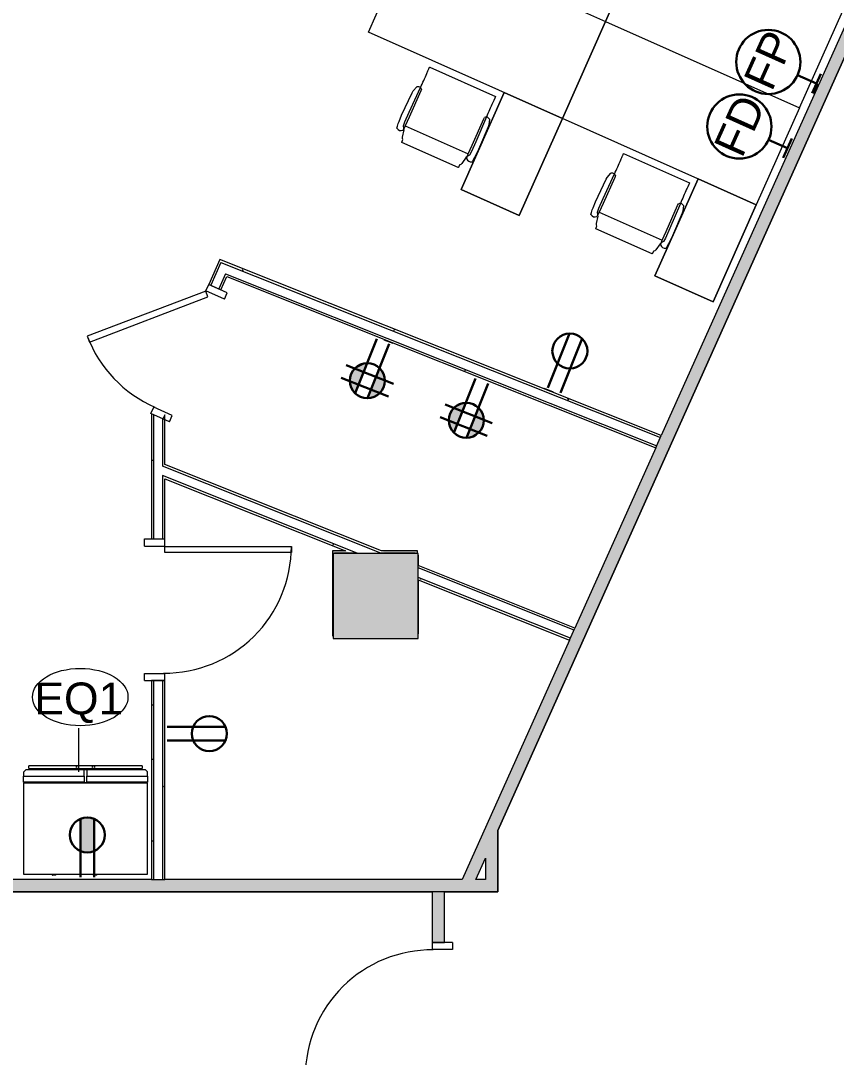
# Model space of a CAD drawing. Header units: inches. Extents: x -13 to 4331, y -638 to 2885.
# Drawn here: x 3365.2 to 3595.7, y 1267.5 to 1560.3 of the extents above; entities that cross this region are included whole.
import ezdxf

# ---------------------------------------------------------------- set-up
doc = ezdxf.new("R2010")
doc.units = ezdxf.units.IN
doc.header["$MEASUREMENT"] = 0
for name, color, linetype, lineweight in [('A-ANNO-NOTE', 131, 'Continuous', 30), ('A-DETL-THIN', 151, 'Continuous', 9), ('A-DOOR', 31, 'Continuous', 13), ('A-DOOR-FRAM', 31, 'Continuous', 20), ('A-WALL', 113, 'Continuous', 9), ('A-WALL-PATT', 111, 'Continuous', 13), ('Chevy Chase Pavilion_3rd Floor Base_dwg', 8, 'Continuous', 9), ('E-ELEC-FIXT', 91, 'Continuous', 9), ('I-FURN', 30, 'Continuous', 9), ('I-FURN-PNLS', 30, 'Continuous', 9), ('I-WALL', 2, 'Continuous', 13), ('Q-SPCQ', 91, 'Continuous', 9), ('Q-SPCQ-IDEN', 132, 'Continuous', 9), ('S-COLS', 52, 'Continuous', 13)]:
    doc.layers.add(name, color=color, linetype=linetype, lineweight=lineweight)
doc.styles.add('Arial_4', font='arial.ttf', dxfattribs={"height": 9})
doc.styles.add('Swis721 Lt BT', font='swissl.ttf', dxfattribs={"height": 9})
pattern_1 = [(0, (0, 0), (30.72, 7.68), [1.267, -21.773, 1.267, -21.773, -122.88]), (0, (0, 0), (30.72, 7.68), [-46.08, 1.267, -44.813, 1.267, -21.773, -53.76]), (0, (0, 0), (30.72, 7.68), [-115.2, 1.267, -14.093, 1.267, -37.133]), (120, (11.52, 3.84), (-22.011075, 22.7643), [1.267, -21.773, 1.267, -21.773, -122.88]), (120, (11.52, 3.84), (-22.011075, 22.7643), [-46.08, 1.267, -44.813, 1.267, -21.773, -53.76]), (120, (11.52, 3.84), (-22.011075, 22.7643), [-115.2, 1.267, -14.093, 1.267, -37.133]), (240, (15.36, 19.2), (-8.708925, -30.4443), [1.267, -21.773, 1.267, -21.773, -122.88]), (240, (15.36, 19.2), (-8.708925, -30.4443), [-46.08, 1.267, -44.813, 1.267, -21.773, -53.76]), (240, (15.36, 19.2), (-8.708925, -30.4443), [-115.2, 1.267, -14.093, 1.267, -37.133])]

# ---------------------------------------------------------------- blocks, each defined once
blk = doc.blocks.new('Concrete-Rectangular-Column - 24x24-5082804-FIRST FLOOR POWER _ SIGNAL')
at = {"layer": 'S-COLS', "lineweight": 9}
blk.add_hatch(color=7, dxfattribs=at).paths.add_polyline_path([(12, -12), (12, 12), (-12, 12), (-12, -12)], flags=0)
at = {"layer": 'S-COLS', "color": 8, "lineweight": 20}
for p, q in [((12, 12), (-12, 12)), ((-12, 12), (-12, -12)), ((12, -12), (12, 12)), ((-12, -12), (12, -12))]:
    blk.add_line(p, q, dxfattribs=at)
blk = doc.blocks.new('Single Flush - OTJ_SOLIDFLUSH_ALUM-V3-FIRST FLOOR POWER _ SIGNAL')
at = {"layer": 'A-DOOR', "color": 8, "lineweight": 20}
for p, q in [((16.15625, -1.75), (17.90625, -1.75)), ((16.15625, -37.5625), (16.15625, -1.75)), ((17.90625, -1.75), (17.90625, -37.5625)), ((17.90625, -37.5625), (16.15625, -37.5625))]:
    blk.add_line(p, q, dxfattribs=at)
at = {"layer": 'A-DOOR', "lineweight": 9}
blk.add_arc((17.90625, -1.75), 35.8125, 179.5, 270, dxfattribs=at)
at = {"layer": 'A-DOOR-FRAM', "color": 8}
for p, q in [((-20, 4), (-20, -1.75)), ((-20, 4), (-18, 4)), ((-18, 4), (-18, -1.75)), ((18.000004, 4), (18.000004, -1.75)), ((18.000004, 4), (20.000004, 4)), ((20.000004, 4), (20.000004, -1.75)), ((-20, -1.75), (-18, -1.75)), ((18.000004, -1.75), (20.000004, -1.75))]:
    blk.add_line(p, q, dxfattribs=at)
blk = doc.blocks.new('A-Refrigerator - A-Refrigerator-4739113-FIRST FLOOR POWER _ SIGNAL')
at = {"layer": 'Q-SPCQ'}
for p, q in [((17.5, 13.75), (-17.5, 13.75)), ((-17.5, 13.75), (-17.5, -12)), ((-3.18, 14), (-3.18, 13.75)), ((-3.16, 14), (-3.18, 14)), ((-3.18, 14), (-2.18, 14)), ((-2.18, 14), (-2.2, 14)), ((-2.18, 13.75), (-2.18, 14)), ((8.38, 14), (8.38, 13.75)), ((8.4, 14), (8.38, 14)), ((8.38, 14), (9.38, 14)), ((9.38, 14), (9.36, 14)), ((9.38, 13.75), (9.38, 14)), ((17.5, -12), (17.5, 13.75)), ((-17.5, -12), (17.5, -12)), ((-0.36, -12.19), (-17.5, -12.19)), ((-17.5, -12.19), (-17.5, -12.25)), ((-17.5, -12.25), (-0.36, -12.25)), ((-17.5, -14), (-17.5, -12.25)), ((-0.36, -14), (-17.5, -14)), ((-17.5, -14), (-17.5, -15.21)), ((-0.36, -12.25), (-0.36, -12.19)), ((17.5, -12.19), (-0.36, -12.19)), ((-0.36, -12.25), (-0.36, -14)), ((-0.36, -15.75), (-0.36, -14)), ((0.39, -12.25), (17.5, -12.25)), ((0.39, -14), (0.39, -12.25)), ((17.5, -14), (0.39, -14)), ((0.39, -14), (0.39, -15.75)), ((17.5, -12.25), (17.5, -12.19)), ((17.5, -12.25), (17.5, -14)), ((17.5, -15.14), (17.5, -14)), ((-17.5, -15.21), (-16.96, -15.75)), ((-16.96, -15.75), (-0.36, -15.75)), ((-2.41, -16.13), (-16, -16.13)), ((-16, -16.88), (-16, -16.13)), ((-16, -16.88), (16, -16.88)), ((-14.19, -15.75), (-14.19, -16.13)), ((-14.19, -15.75), (-14.19, -16.18)), ((-13.81, -16.13), (-13.81, -15.75)), ((-13.81, -16.18), (-13.81, -15.75)), ((-2.42, -15.75), (-2.42, -16.18)), ((-2.42, -15.75), (-2.42, -16.18)), ((2.05, -16.13), (-2.05, -16.13)), ((-2.04, -16.2), (-2.04, -15.75)), ((-2.04, -16.2), (-2.04, -15.75)), ((-0.36, -15.75), (0.39, -15.75)), ((0.39, -15.75), (16.89, -15.75)), ((2.04, -15.75), (2.04, -16.2)), ((2.04, -15.75), (2.04, -16.2)), ((16, -16.13), (2.41, -16.13)), ((2.42, -16.18), (2.42, -15.75)), ((2.42, -16.18), (2.42, -15.75)), ((13.81, -15.75), (13.81, -16.13)), ((13.81, -15.75), (13.81, -16.18)), ((14.19, -16.13), (14.19, -15.75)), ((14.19, -16.18), (14.19, -15.75)), ((16, -16.13), (16, -16.88)), ((16.89, -15.75), (17.5, -15.14))]:
    blk.add_line(p, q, dxfattribs=at)
for centre, start, end in [((-2.25, -16.5), 90, 270), ((-2.25, -16.5), 270, 90), ((2.25, -16.5), 90, 270), ((2.25, -16.5), 270, 90)]:
    blk.add_arc(centre, 0.375, start, end, dxfattribs=at)
blk = doc.blocks.new('F - BENCHING _RECTANGULAR-1 CHAIRS_ - F - BENCHING _RECTANGULAR-1 CHAIRS_-5112091-FIRST FLOOR POWER _ SIGNAL')
at = {"layer": 'I-FURN'}
for p, q in [((-9.14, 38.18), (-9.54, 36.11)), ((-8.99, 38.56), (-9.14, 38.18)), ((-8.74, 38.82), (-8.99, 38.56)), ((8.75, 39.66), (-8.68, 39.66)), ((9.06, 38.56), (8.8, 38.82)), ((9.13, 38.42), (9.06, 38.56)), ((9.21, 38.18), (9.13, 38.42)), ((9.61, 36.11), (9.21, 38.18)), ((-11.77, 35.18), (-11.8, 34.53)), ((-11.7, 35.95), (-11.77, 35.18)), ((-11.59, 36.56), (-11.7, 35.95)), ((-10.18, 35.18), (-10.28, 34.02)), ((-9.77, 35.78), (-10.18, 35.18)), ((-9.79, 36.11), (-9.81, 36.34)), ((-9.73, 34.95), (-9.79, 36.11)), ((-9.54, 36.11), (-9.77, 35.78)), ((9.84, 35.78), (9.61, 36.11)), ((9.86, 36.11), (9.79, 34.95)), ((10.24, 35.18), (9.84, 35.78)), ((9.88, 36.34), (9.86, 36.11)), ((10.35, 34.02), (10.24, 35.18)), ((11.77, 35.95), (11.66, 36.56)), ((11.84, 35.18), (11.77, 35.95)), ((11.87, 34.53), (11.84, 35.18)), ((-11.8, 34.53), (-11.85, 32.67)), ((-11.85, 32.67), (-11.75, 25.67)), ((-10.28, 34.02), (-10.28, 31.02)), ((-9.68, 32.27), (-9.73, 34.95)), ((-9.73, 34.95), (9.79, 34.95)), ((-9.68, 24.18), (-9.68, 32.27)), ((9.79, 34.95), (9.75, 32.27)), ((9.75, 32.27), (9.75, 24.18)), ((10.35, 31.02), (10.35, 34.02)), ((11.82, 25.67), (11.92, 32.67)), ((11.92, 32.67), (11.87, 34.53)), ((-10.28, 31.02), (-10.17, 23.35)), ((10.24, 23.35), (10.35, 31.02)), ((-11.75, 25.67), (-11.69, 25.08)), ((-11.69, 25.08), (-11.2, 23.58)), ((-9.74, 23.68), (-9.68, 24.18)), ((9.75, 24.18), (9.81, 23.68)), ((11.27, 23.58), (11.76, 25.08)), ((11.76, 25.08), (11.82, 25.67)), ((-10.14, 17.03), (10.2, 17.03))]:
    blk.add_line(p, q, dxfattribs=at)
for centre, radius, start, end in [((-10.82, 35.49), 1.32, 40.065, 125.935), ((10.89, 35.49), 1.32, 54.065, 139.935), ((-10.48, 24.43), 1.12, 229.743, 286.0891), ((-10.4, 24.1), 0.781, 286.8466, 327.6782), ((10.47, 24.1), 0.781, 212.3218, 253.1534), ((10.55, 24.43), 1.12, 253.9109, 310.257)]:
    blk.add_arc(centre, radius, start, end, dxfattribs=at)
for points, knots in [([(-8.68, 39.66), (-8.68, 39.66), (-8.69, 39.64), (-8.7, 39.59), (-8.71, 39.53), (-8.71, 39.44), (-8.72, 39.34), (-8.73, 39.19), (-8.73, 39.01), (-8.74, 38.87), (-8.74, 38.82)], [0, 0, 0, 0, 0.111111, 0.222222, 0.333333, 0.444444, 0.555556, 0.666667, 0.888889, 1, 1, 1, 1]), ([(8.8, 38.82), (8.8, 39.01), (8.79, 39.28), (8.78, 39.5), (8.77, 39.59), (8.76, 39.64), (8.75, 39.66), (8.75, 39.66)], [0, 0, 0, 0, 0.444444, 0.666667, 0.777778, 0.888889, 1, 1, 1, 1]), ([(-10.18, 17.97), (-10.18, 17.89), (-10.18, 17.73), (-10.18, 17.4), (-10.16, 17.1), (-10.14, 17.03), (-10.14, 17.03)], [0, 0, 0, 0, 0.181818, 0.363636, 0.727273, 1, 1, 1, 1]), ([(10.2, 17.03), (10.21, 17.03), (10.21, 17.03), (10.22, 17.06), (10.23, 17.12), (10.23, 17.19), (10.24, 17.27), (10.25, 17.41), (10.25, 17.64), (10.25, 17.85), (10.25, 17.97)], [0, 0, 0, 0, 0.090909, 0.181818, 0.272727, 0.363636, 0.454545, 0.545455, 0.727273, 1, 1, 1, 1])]:
    blk.add_open_spline(points, degree=3, knots=knots, dxfattribs=at)
for points in [[(-10.17, 23.35), (-10.16, 22.62), (-10.15, 21.16), (-10.14, 19.68), (-10.13, 18.94)], [(10.2, 18.94), (10.2, 19.68), (10.21, 21.16), (10.23, 22.62), (10.24, 23.35)], [(-10.13, 18.94), (-10.14, 18.78), (-10.16, 18.46), (-10.17, 18.13), (-10.18, 17.97)], [(10.25, 17.97), (10.24, 18.13), (10.23, 18.46), (10.21, 18.78), (10.2, 18.94)]]:
    blk.add_open_spline(points, degree=3, dxfattribs=at)
at = {"layer": 'I-FURN-PNLS'}
for p, q in [((30, 15), (-30, 15)), ((-30, 15), (-30, -15)), ((30, -15), (30, 15)), ((-30, -15), (30, -15))]:
    blk.add_line(p, q, dxfattribs=at)
blk = doc.blocks.new('F - BENCHING _RECTANGULAR-1 CHAIRS_ - F - BENCHING _RECTANGULAR-1 CHAIRS_-5189738-FIRST FLOOR POWER _ SIGNAL')
at = {"layer": 'I-FURN'}
for p, q in [((-10.14, -17.03), (10.2, -17.03)), ((-10.28, -31.02), (-10.17, -23.35)), ((10.24, -23.35), (10.35, -31.02)), ((-11.85, -32.67), (-11.75, -25.67)), ((-11.75, -25.67), (-11.69, -25.08)), ((-11.69, -25.08), (-11.2, -23.58)), ((-9.74, -23.68), (-9.68, -24.18)), ((-9.68, -24.18), (-9.68, -32.27)), ((9.75, -24.18), (9.81, -23.68)), ((9.75, -32.27), (9.75, -24.18)), ((11.27, -23.58), (11.76, -25.08)), ((11.76, -25.08), (11.82, -25.67)), ((11.82, -25.67), (11.92, -32.67)), ((-10.28, -34.02), (-10.28, -31.02)), ((10.35, -31.02), (10.35, -34.02)), ((-11.8, -34.53), (-11.85, -32.67)), ((-11.77, -35.18), (-11.8, -34.53)), ((-10.18, -35.18), (-10.28, -34.02)), ((-9.73, -34.95), (-9.79, -36.11)), ((-9.68, -32.27), (-9.73, -34.95)), ((-9.73, -34.95), (9.79, -34.95)), ((9.79, -34.95), (9.75, -32.27)), ((9.86, -36.11), (9.79, -34.95)), ((10.35, -34.02), (10.24, -35.18)), ((11.87, -34.53), (11.84, -35.18)), ((11.92, -32.67), (11.87, -34.53)), ((-11.7, -35.95), (-11.77, -35.18)), ((-11.59, -36.56), (-11.7, -35.95)), ((-9.77, -35.78), (-10.18, -35.18)), ((-9.79, -36.11), (-9.81, -36.34)), ((-9.54, -36.11), (-9.77, -35.78)), ((-9.14, -38.18), (-9.54, -36.11)), ((9.61, -36.11), (9.21, -38.18)), ((9.84, -35.78), (9.61, -36.11)), ((10.24, -35.18), (9.84, -35.78)), ((9.88, -36.34), (9.86, -36.11)), ((11.77, -35.95), (11.66, -36.56)), ((11.84, -35.18), (11.77, -35.95)), ((-8.99, -38.56), (-9.14, -38.18)), ((-8.74, -38.82), (-8.99, -38.56)), ((8.75, -39.66), (-8.68, -39.66)), ((9.06, -38.56), (8.8, -38.82)), ((9.13, -38.42), (9.06, -38.56)), ((9.21, -38.18), (9.13, -38.42))]:
    blk.add_line(p, q, dxfattribs=at)
for centre, radius, start, end in [((-10.48, -24.43), 1.12, 73.9109, 130.257), ((-10.4, -24.1), 0.781, 32.3218, 73.1534), ((10.47, -24.1), 0.781, 106.8466, 147.6782), ((10.55, -24.43), 1.12, 49.743, 106.0891), ((-10.82, -35.49), 1.32, 234.065, 319.935), ((10.89, -35.49), 1.32, 220.065, 305.935)]:
    blk.add_arc(centre, radius, start, end, dxfattribs=at)
for points, knots in [([(-10.18, -17.97), (-10.18, -17.85), (-10.18, -17.64), (-10.18, -17.41), (-10.17, -17.27), (-10.17, -17.19), (-10.16, -17.12), (-10.15, -17.06), (-10.14, -17.03), (-10.14, -17.03), (-10.14, -17.03)], [-1, -1, -1, -1, -0.727273, -0.545455, -0.454545, -0.363636, -0.272727, -0.181818, -0.090909, 0, 0, 0, 0]), ([(10.2, -17.03), (10.21, -17.03), (10.23, -17.1), (10.25, -17.4), (10.25, -17.73), (10.25, -17.89), (10.25, -17.97)], [-1, -1, -1, -1, -0.727273, -0.363636, -0.181818, 0, 0, 0, 0]), ([(-8.68, -39.66), (-8.68, -39.66), (-8.69, -39.64), (-8.7, -39.59), (-8.71, -39.5), (-8.73, -39.28), (-8.73, -39.01), (-8.74, -38.82)], [-1, -1, -1, -1, -0.888889, -0.777778, -0.666667, -0.444444, 0, 0, 0, 0]), ([(8.8, -38.82), (8.8, -38.87), (8.8, -39.01), (8.8, -39.19), (8.79, -39.34), (8.78, -39.44), (8.78, -39.53), (8.77, -39.59), (8.76, -39.64), (8.75, -39.66), (8.75, -39.66)], [-1, -1, -1, -1, -0.888889, -0.666667, -0.555556, -0.444444, -0.333333, -0.222222, -0.111111, 0, 0, 0, 0])]:
    blk.add_open_spline(points, degree=3, knots=knots, dxfattribs=at)
for points in [[(-10.13, -18.94), (-10.14, -18.78), (-10.16, -18.46), (-10.17, -18.13), (-10.18, -17.97)], [(-10.17, -23.35), (-10.16, -22.62), (-10.15, -21.16), (-10.14, -19.68), (-10.13, -18.94)], [(10.25, -17.97), (10.24, -18.13), (10.23, -18.46), (10.21, -18.78), (10.2, -18.94)], [(10.2, -18.94), (10.2, -19.68), (10.21, -21.16), (10.23, -22.62), (10.24, -23.35)]]:
    blk.add_open_spline(points, degree=3, dxfattribs=at)
at = {"layer": 'I-FURN-PNLS'}
for p, q in [((-30, 15), (30, 15)), ((-30, -15), (-30, 15)), ((30, 15), (30, -15)), ((30, -15), (-30, -15))]:
    blk.add_line(p, q, dxfattribs=at)
blk = doc.blocks.new('Furniture 69 - Furniture 1-5457090-FIRST FLOOR POWER _ SIGNAL')
at = {"layer": 'I-FURN'}
for p, q in [((2498.35, 1069.65), (2480.29, 1045.69)), ((2480.29, 1045.69), (2498.35, 1069.65)), ((2512.72, 1058.81), (2498.35, 1069.65)), ((2498.35, 1069.65), (2512.72, 1058.81)), ((2494.67, 1034.86), (2512.72, 1058.81)), ((2512.72, 1058.81), (2494.67, 1034.86)), ((2480.29, 1045.69), (2494.67, 1034.86)), ((2494.67, 1034.86), (2480.29, 1045.69))]:
    blk.add_line(p, q, dxfattribs=at)
blk = doc.blocks.new('Furniture 70 - Furniture 1-5457104-FIRST FLOOR POWER _ SIGNAL')
at = {"layer": 'I-FURN'}
for p, q in [((2498.35, 1069.65), (2480.29, 1045.69)), ((2480.29, 1045.69), (2498.35, 1069.65)), ((2512.72, 1058.81), (2498.35, 1069.65)), ((2498.35, 1069.65), (2512.72, 1058.81)), ((2494.67, 1034.86), (2512.72, 1058.81)), ((2512.72, 1058.81), (2494.67, 1034.86)), ((2480.29, 1045.69), (2494.67, 1034.86)), ((2494.67, 1034.86), (2480.29, 1045.69))]:
    blk.add_line(p, q, dxfattribs=at)
blk = doc.blocks.new('Single Flush - OTJ_SOLIDFLUSH_ALUM-5627531-FIRST FLOOR POWER _ SIGNAL')
at = {"layer": 'A-DOOR', "lineweight": 20}
for p, q in [((-7.42, 27.2), (-8.65, 25.96)), ((17.91, 1.87), (-7.42, 27.2)), ((-8.65, 25.96), (16.67, 0.64)), ((16.67, 0.64), (17.91, 1.87))]:
    blk.add_line(p, q, dxfattribs=at)
at = {"layer": 'A-DOOR', "lineweight": 9}
blk.add_arc((17.91, 1.87), 35.81, 135, 180.5, dxfattribs=at)
at = {"layer": 'A-DOOR-FRAM'}
for p, q in [((-20, -3.87), (-20, 1.87)), ((-20, 1.87), (-18, 1.87)), ((-18, -3.87), (-18, 1.87)), ((18, -3.87), (18, 1.87)), ((18, 1.87), (20, 1.87)), ((20, -3.87), (20, 1.87)), ((-20, -3.87), (-18, -3.87)), ((18, -3.87), (20, -3.87))]:
    blk.add_line(p, q, dxfattribs=at)
blk = doc.blocks.new('Single Flush - OTJ_SOLIDFLUSH_ALUM-5659428-FIRST FLOOR POWER _ SIGNAL')
at = {"layer": 'A-DOOR', "lineweight": 20}
for p, q in [((16.15625, -1.875), (17.90625, -1.875)), ((16.15625, -37.6875), (16.15625, -1.875)), ((17.90625, -1.875), (17.90625, -37.6875)), ((17.90625, -37.6875), (16.15625, -37.6875))]:
    blk.add_line(p, q, dxfattribs=at)
at = {"layer": 'A-DOOR', "lineweight": 9}
blk.add_arc((17.90625, -1.875), 35.8125, 179.5, 270, dxfattribs=at)
at = {"layer": 'A-DOOR-FRAM'}
for p, q in [((-20, 3.875), (-20, -1.875)), ((-20, 3.875), (-18, 3.875)), ((-18, 3.875), (-18, -1.875)), ((18.000004, 3.875), (18.000004, -1.875)), ((18.000004, 3.875), (20.000004, 3.875)), ((20.000004, 3.875), (20.000004, -1.875)), ((-20, -1.875), (-18, -1.875)), ((18.000004, -1.875), (20.000004, -1.875))]:
    blk.add_line(p, q, dxfattribs=at)
blk = doc.blocks.new('PS - Power Device _Wall Base_ - Basefeed Power-4862739-FIRST FLOOR POWER _ SIGNAL')
at = {"layer": 'E-ELEC-FIXT'}
for p, q in [((3661.61, 1700.92), (3662.73, 1703.43)), ((3662.9, 1703.35), (3662.73, 1703.43)), ((3661.61, 1700.92), (3661.78, 1700.84))]:
    blk.add_line(p, q, dxfattribs=at)
blk = doc.blocks.new('PS - Power Device _Wall Base_ - Dedicated Quadruplex-4862735-FIRST FLOOR POWER _ SIGNAL')
at = {"layer": 'E-ELEC-FIXT'}
for p, q in [((3467.97, 1470.29), (3467.9, 1470.11)), ((3470.46, 1469.1), (3467.9, 1470.11)), ((3470.46, 1469.1), (3470.53, 1469.27))]:
    blk.add_line(p, q, dxfattribs=at)
blk = doc.blocks.new('PS - Power Device _Wall Base_ - Duplex-4862727-FIRST FLOOR POWER _ SIGNAL')
at = {"layer": 'E-ELEC-FIXT'}
for p, q in [((2607.88, 1364.93), (2605.6, 1363.38)), ((2607.88, 1364.93), (2607.77, 1365.08)), ((2605.5, 1363.54), (2605.6, 1363.38))]:
    blk.add_line(p, q, dxfattribs=at)
blk = doc.blocks.new('Chevy Chase Pavilion_3rd Floor Base_dwg-5020009-FIRST FLOOR POWER _ SIGNAL')
at = {"layer": 'A-WALL-PATT', "lineweight": 9}
h = blk.add_hatch(color=7, dxfattribs=at)
h.paths.add_polyline_path([(3477.54, 1387.14), (3477.64, 1387.24), (3477.64, 1402.31), (3477.54, 1402.35), (3477.54, 1387.23)], flags=0)
h.paths.add_polyline_path([(3477.64, 1406.35), (3477.64, 1409.24), (3477.54, 1409.34), (3477.54, 1406.39)], flags=0)
at = {"layer": 'S-COLS', "color": 7, "lineweight": 9, "flags": 128}
for points in [[(3477.64, 1406.35), (3477.64, 1409.24), (3477.54, 1409.34)], [(3477.54, 1387.14), (3477.64, 1387.24), (3477.64, 1402.32)]]:
    blk.add_lwpolyline(points, dxfattribs=at)
blk = doc.blocks.new('Appliance_Specialty Equipment Tag - Standard-3515593-FIRST FLOOR POWER _ SIGNAL')
at = {"layer": 'Q-SPCQ-IDEN'}
blk.add_ellipse((-0.0499, 0.0037), major_axis=(-0.1406, 0), ratio=0.600473, dxfattribs=at)

msp = doc.modelspace()

# ---------------------------------------------------------------- hatches: boundary and pattern name
at = {"layer": 'A-ANNO-NOTE', "lineweight": 9}
for points in [[(3459.13, 1455.78), (3459.35, 1461.74), (3458.25, 1458.99)], [(3458.25, 1458.99), (3459.35, 1461.74), (3458.72, 1460.75)], [(3459.13, 1455.78), (3462.84, 1463.55), (3459.35, 1461.74)], [(3459.54, 1455.27), (3462.84, 1463.55), (3459.13, 1455.78)], [(3459.35, 1461.74), (3462.84, 1463.55), (3461.32, 1463.2)], [(3459.35, 1461.74), (3461.32, 1463.2), (3460.85, 1462.97)], [(3459.35, 1461.74), (3460.74, 1462.91), (3460.3, 1462.63)], [(3459.54, 1455.27), (3463.1, 1463.56), (3462.97, 1463.56)], [(3459.54, 1455.27), (3462.97, 1463.56), (3462.84, 1463.55)], [(3459.72, 1455.08), (3463.1, 1463.56), (3459.54, 1455.27)], [(3461.32, 1463.2), (3462.84, 1463.55), (3462.07, 1463.43)], [(3463.28, 1453.66), (3466.75, 1462.05), (3466.66, 1462.14)], [(3463.28, 1453.66), (3463.41, 1453.67), (3466.75, 1462.05)], [(3463.41, 1453.67), (3463.54, 1453.68), (3466.75, 1462.05)], [(3463.54, 1453.68), (3467.97, 1459.92), (3466.75, 1462.05)], [(3467.97, 1459.92), (3467.32, 1461.34), (3466.75, 1462.05)], [(3467.32, 1461.34), (3467.17, 1461.55), (3466.75, 1462.05)], [(3458.25, 1458.99), (3458.72, 1460.75), (3458.35, 1459.64)], [(3459.13, 1455.78), (3458.25, 1458.99), (3458.42, 1457.31)], [(3458.42, 1457.31), (3458.25, 1458.99), (3458.33, 1457.69)], [(3463.54, 1453.68), (3468.01, 1457.46), (3467.97, 1459.92)], [(3467.97, 1459.92), (3467.59, 1460.89), (3467.32, 1461.34)], [(3468.01, 1457.46), (3468.13, 1458.24), (3467.97, 1459.92)], [(3468.13, 1458.24), (3468.05, 1459.54), (3467.97, 1459.92)], [(3468.13, 1458.24), (3468.12, 1459.02), (3468.05, 1459.54)], [(3459.13, 1455.78), (3458.42, 1457.31), (3458.86, 1456.22)], [(3463.54, 1453.68), (3466.59, 1455.01), (3468.01, 1457.46)], [(3466.59, 1455.01), (3467.03, 1455.49), (3468.01, 1457.46)], [(3467.03, 1455.49), (3467.71, 1456.6), (3468.01, 1457.46)], [(3467.03, 1455.49), (3467.11, 1455.59), (3467.71, 1456.6)], [(3467.11, 1455.59), (3467.19, 1455.7), (3467.71, 1456.6)], [(3467.71, 1456.6), (3467.81, 1456.84), (3468.01, 1457.46)], [(3463.54, 1453.68), (3465.06, 1454.03), (3466.59, 1455.01)], [(3463.54, 1453.68), (3464.31, 1453.79), (3465.06, 1454.03)], [(3465.06, 1454.03), (3465.53, 1454.25), (3466.59, 1455.01)], [(3465.53, 1454.25), (3465.65, 1454.32), (3466.59, 1455.01)], [(3465.65, 1454.32), (3466.08, 1454.6), (3466.59, 1455.01)], [(3487.07, 1444.64), (3487.29, 1450.6), (3486.19, 1447.85), (3486.7, 1445.98)], [(3486.19, 1447.85), (3487.29, 1450.6), (3486.66, 1449.61)], [(3487.07, 1444.64), (3490.78, 1452.41), (3487.29, 1450.6)], [(3487.47, 1444.13), (3490.68, 1452.2), (3487.07, 1444.64)], [(3487.29, 1450.6), (3490.78, 1452.41), (3489.26, 1452.06)], [(3487.29, 1450.6), (3489.26, 1452.06), (3488.79, 1451.83)], [(3487.29, 1450.6), (3488.67, 1451.77), (3488.23, 1451.49)], [(3487.47, 1444.13), (3491.04, 1452.42), (3490.91, 1452.42), (3490.82, 1452.2)], [(3487.47, 1444.13), (3490.91, 1452.42), (3490.78, 1452.41), (3490.69, 1452.2)], [(3487.66, 1443.94), (3490.94, 1452.2), (3487.47, 1444.13)], [(3489.26, 1452.06), (3490.78, 1452.41), (3490, 1452.29), (3489.7, 1452.2)], [(3491.22, 1442.52), (3494.69, 1450.91), (3494.6, 1451)], [(3491.22, 1442.52), (3491.35, 1442.53), (3494.69, 1450.91)], [(3491.35, 1442.53), (3491.48, 1442.54), (3494.69, 1450.91)], [(3491.48, 1442.54), (3495.9, 1448.78), (3494.69, 1450.91)], [(3495.9, 1448.78), (3495.26, 1450.2), (3494.69, 1450.91)], [(3495.26, 1450.2), (3495.11, 1450.41), (3494.69, 1450.91)], [(3495.9, 1448.78), (3495.52, 1449.75), (3495.26, 1450.2)], [(3486.19, 1447.85), (3486.66, 1449.61), (3486.28, 1448.5)], [(3487.07, 1444.64), (3486.19, 1447.85), (3486.35, 1446.17), (3486.7, 1445.42)], [(3486.35, 1446.17), (3486.19, 1447.85), (3486.26, 1446.55)], [(3491.48, 1442.54), (3495.94, 1446.32), (3495.9, 1448.78)], [(3495.94, 1446.32), (3496.06, 1447.1), (3495.9, 1448.78)], [(3496.06, 1447.1), (3495.99, 1448.4), (3495.9, 1448.78)], [(3496.06, 1447.1), (3496.06, 1447.88), (3495.99, 1448.4)], [(3487.07, 1444.64), (3486.35, 1446.17), (3486.79, 1445.08)], [(3491.48, 1442.54), (3494.52, 1443.87), (3495.94, 1446.32)], [(3494.52, 1443.87), (3494.97, 1444.35), (3495.94, 1446.32)], [(3494.97, 1444.35), (3495.65, 1445.46), (3495.94, 1446.32)], [(3494.97, 1444.35), (3495.05, 1444.45), (3495.65, 1445.46)], [(3495.05, 1444.45), (3495.13, 1444.56), (3495.65, 1445.46)], [(3495.65, 1445.46), (3495.75, 1445.7), (3495.94, 1446.32)], [(3491.48, 1442.54), (3493, 1442.89), (3494.52, 1443.87)], [(3491.48, 1442.54), (3492.25, 1442.65), (3493, 1442.89)], [(3493, 1442.89), (3493.47, 1443.11), (3494.52, 1443.87)], [(3493.47, 1443.11), (3493.58, 1443.18), (3494.52, 1443.87)], [(3493.58, 1443.18), (3494.02, 1443.46), (3494.52, 1443.87)], [(3382.12, 1334.81), (3385.68, 1334.91), (3382.39, 1334.93)], [(3385.95, 1334.79), (3385.77, 1334.88), (3382.12, 1334.81)], [(3382.12, 1325.72), (3385.95, 1334.79), (3382.12, 1334.81)], [(3382.21, 1325.69), (3385.95, 1334.79), (3382.12, 1325.72)], [(3382.3, 1325.65), (3385.95, 1334.79), (3382.21, 1325.69)], [(3382.39, 1325.62), (3385.95, 1334.79), (3382.3, 1325.65)], [(3385.68, 1334.91), (3383.35, 1335.18), (3382.39, 1334.93)], [(3382.49, 1325.59), (3385.95, 1334.79), (3382.39, 1325.62)], [(3382.58, 1325.56), (3385.95, 1334.79), (3382.49, 1325.59)], [(3382.67, 1325.53), (3385.95, 1334.79), (3382.58, 1325.56)], [(3382.77, 1325.5), (3385.95, 1334.79), (3382.67, 1325.53)], [(3382.87, 1325.48), (3385.95, 1334.79), (3382.77, 1325.5)], [(3382.96, 1325.46), (3385.95, 1334.79), (3382.87, 1325.48)], [(3383.06, 1325.44), (3385.95, 1334.79), (3382.96, 1325.46)], [(3383.15, 1325.42), (3385.95, 1334.79), (3383.06, 1325.44)], [(3383.25, 1325.4), (3385.95, 1334.79), (3383.15, 1325.42)], [(3383.35, 1325.39), (3385.95, 1334.79), (3383.25, 1325.4)], [(3385.68, 1334.91), (3383.64, 1335.22), (3383.35, 1335.18), (3384.96, 1335)], [(3383.45, 1325.37), (3385.95, 1334.79), (3383.35, 1325.39)], [(3383.54, 1325.36), (3385.95, 1334.79), (3383.45, 1325.37)], [(3383.64, 1325.35), (3385.95, 1334.79), (3383.54, 1325.36)], [(3385.68, 1334.91), (3383.84, 1335.23), (3383.64, 1335.22), (3385.12, 1335)], [(3383.74, 1325.35), (3385.95, 1334.79), (3383.64, 1325.35)], [(3383.84, 1325.34), (3385.95, 1334.79), (3383.74, 1325.35)], [(3385.68, 1334.91), (3384.73, 1335.18), (3383.84, 1335.23), (3385.2, 1335)], [(3383.94, 1325.34), (3385.95, 1334.79), (3383.84, 1325.34)], [(3384.03, 1325.34), (3385.95, 1334.79), (3383.94, 1325.34)], [(3384.03, 1325.34), (3384.13, 1325.34), (3385.95, 1334.79)], [(3384.13, 1325.34), (3384.23, 1325.34), (3385.95, 1334.79)], [(3384.23, 1325.34), (3384.33, 1325.35), (3385.95, 1334.79)], [(3384.33, 1325.35), (3384.43, 1325.35), (3385.95, 1334.79)], [(3384.43, 1325.35), (3384.53, 1325.36), (3385.95, 1334.79)], [(3384.53, 1325.36), (3384.62, 1325.37), (3385.95, 1334.79)], [(3384.62, 1325.37), (3384.72, 1325.39), (3385.95, 1334.79)], [(3384.72, 1325.39), (3384.82, 1325.4), (3385.95, 1334.79)], [(3384.82, 1325.4), (3384.92, 1325.42), (3385.95, 1334.79)], [(3384.92, 1325.42), (3385.01, 1325.44), (3385.95, 1334.79)], [(3385.01, 1325.44), (3385.11, 1325.46), (3385.95, 1334.79)], [(3385.11, 1325.46), (3385.2, 1325.48), (3385.95, 1334.79)], [(3385.2, 1325.48), (3385.3, 1325.5), (3385.95, 1334.79)], [(3385.3, 1325.5), (3385.39, 1325.53), (3385.95, 1334.79)], [(3385.39, 1325.53), (3385.49, 1325.56), (3385.95, 1334.79)], [(3385.68, 1334.91), (3385.44, 1335), (3385.4, 1335)], [(3385.49, 1325.56), (3385.58, 1325.59), (3385.95, 1334.79)], [(3385.58, 1325.59), (3385.68, 1325.62), (3385.95, 1334.79)], [(3385.68, 1325.62), (3385.77, 1325.65), (3385.95, 1334.79)], [(3385.77, 1325.65), (3385.86, 1325.69), (3385.95, 1334.79)], [(3385.86, 1325.69), (3385.95, 1325.72), (3385.95, 1334.79)]]:
    msp.add_hatch(color=256, dxfattribs=at).paths.add_polyline_path(points, flags=0)
at = {"layer": 'A-WALL'}
h = msp.add_hatch(color=250, dxfattribs=at)
h.paths.add_polyline_path([(3476.7, 1409.82), (3476.7, 1409.91), (3467.03, 1409.91), (3467.25, 1409.82), (3468.94, 1409.82)], flags=0)
h.paths.add_polyline_path([(3460.28, 1409.82), (3460.5, 1409.82), (3460.28, 1409.91), (3453.95, 1409.91), (3453.95, 1409.82), (3460.26, 1409.82)], flags=0)
at = {"layer": 'A-WALL-PATT', "lineweight": 9}
for points in [[(3493.86, 1317.67), (3694.86, 1766.09), (3691.64, 1767.45), (3490.03, 1317.67)], [(3496.58, 1317.67), (3500.08, 1317.67), (3500.08, 1331.54), (3496.58, 1323.74), (3496.58, 1318.74)], [(3492.91, 1314.17), (3500.08, 1314.17), (3500.08, 1317.67), (3150.87, 1317.67), (3150.44, 1314.17), (3492.91, 1314.17)]]:
    msp.add_hatch(color=7, dxfattribs=at).paths.add_polyline_path(points, flags=0)
h = msp.add_hatch(dxfattribs=at)
h.set_pattern_fill('FP_13', color=256, style=0, pattern_type=2)
h.set_pattern_definition(pattern_1)
h.paths.add_polyline_path([(3546, 1442.54), (3546.25, 1443.11), (3421.49, 1492.86), (3421.23, 1492.29), (3544.57, 1443.11)], flags=0)
h = msp.add_hatch(dxfattribs=at)
h.set_pattern_fill('FP_13', color=256, style=0, pattern_type=2)
h.set_pattern_definition(pattern_1)
h.paths.add_polyline_path([(3544.72, 1439.68), (3544.97, 1440.25), (3423.12, 1488.85), (3422.86, 1488.28), (3543.29, 1440.25)], flags=0)
h = msp.add_hatch(dxfattribs=at)
h.set_pattern_fill('FP_13', color=256, style=0, pattern_type=2)
h.set_pattern_definition(pattern_1)
h.paths.add_polyline_path([(3402.79, 1317.67), (3402.79, 1373.92), (3402.17, 1373.92), (3402.17, 1317.67)], flags=0)
h.paths.add_polyline_path([(3402.17, 1413.92), (3402.79, 1413.92), (3402.79, 1449), (3402.17, 1449.28), (3402.17, 1421.07)], flags=0)
h = msp.add_hatch(dxfattribs=at)
h.set_pattern_fill('FP_13', color=256, style=0, pattern_type=2)
h.set_pattern_definition(pattern_1)
h.paths.add_polyline_path([(3405.29, 1317.67), (3405.92, 1317.67), (3405.92, 1373.92), (3405.29, 1373.92), (3405.29, 1317.7)], flags=0)
h.paths.add_polyline_path([(3405.92, 1413.92), (3405.92, 1431.59), (3405.29, 1431.84), (3405.29, 1413.92)], flags=0)
h.paths.add_polyline_path([(3405.92, 1434.28), (3405.92, 1448.95), (3405.41, 1447.82), (3405.29, 1447.88), (3405.29, 1434.53)], flags=0)
h = msp.add_hatch(dxfattribs=at)
h.set_pattern_fill('FP_13', color=256, style=0, pattern_type=2)
h.set_pattern_definition(pattern_1)
h.paths.add_polyline_path([(3520.33, 1385.29), (3520.59, 1385.86), (3477.54, 1403.03), (3477.54, 1402.35), (3518.9, 1385.86)], flags=0)
h.paths.add_polyline_path([(3458.59, 1409.91), (3460.28, 1409.91), (3405.92, 1431.59), (3405.92, 1430.92), (3457.77, 1410.24)], flags=0)
at = {"layer": 'A-WALL-PATT'}
h = msp.add_hatch(color=250, dxfattribs=at)
h.paths.add_polyline_path([(3453.54, 1386.53), (3453.54, 1409.82), (3453.95, 1409.82), (3453.95, 1409.91), (3458.59, 1409.91), (3457.02, 1410.53), (3453.33, 1410.53), (3453.33, 1386.53)], flags=0)
h.paths.add_polyline_path([(3476.7, 1409.82), (3477.33, 1409.82), (3477.33, 1410.53), (3467.15, 1410.53), (3468.72, 1409.91), (3476.7, 1409.91)], flags=0)
at = {"layer": 'A-WALL-PATT', "lineweight": 9}
h = msp.add_hatch(color=7, dxfattribs=at)
h.paths.add_polyline_path([(3481.48, 1254.24), (3484.98, 1254.24), (3484.98, 1259.92), (3481.48, 1259.92)], flags=0)
h.paths.add_polyline_path([(3481.48, 1299.92), (3484.98, 1299.92), (3484.98, 1314.17), (3481.48, 1314.17)], flags=0)

# ---------------------------------------------------------------- linework, layer by layer
at = {"layer": 'A-ANNO-NOTE'}
for p, q in [((3590.13, 1542.59), (3584.78, 1544.99)), ((3591.36, 1545.33), (3588.9, 1539.86)), ((3581.95, 1524.34), (3576.6, 1526.74)), ((3583.18, 1527.08), (3580.72, 1521.61)), ((3465.84, 1470.43), (3459.72, 1455.08)), ((3514.21, 1456.59), (3520.34, 1471.94)), ((3514.21, 1456.59), (3520.34, 1471.94)), ((3517.77, 1455.17), (3523.9, 1470.52)), ((3469.4, 1469.02), (3463.28, 1453.66)), ((3470.56, 1457.74), (3457.24, 1463.05)), ((3469.14, 1454.18), (3455.82, 1459.49)), ((3493.78, 1459.29), (3487.66, 1443.94)), ((3497.34, 1457.87), (3491.22, 1442.52)), ((3498.5, 1446.6), (3485.17, 1451.91)), ((3497.08, 1443.04), (3483.75, 1448.35)), ((3406.57, 1360.85), (3423.1, 1360.85)), ((3406.57, 1360.85), (3423.1, 1360.85)), ((3406.57, 1357.01), (3423.1, 1357.01)), ((3382.12, 1318.33), (3382.12, 1334.85)), ((3382.12, 1318.33), (3382.12, 1334.85)), ((3385.95, 1318.33), (3385.95, 1334.85))]:
    msp.add_line(p, q, dxfattribs=at)
at = {"layer": 'A-ANNO-NOTE', "lineweight": 9}
for p, q in [((3459.72, 1455.08), (3463.1, 1463.56)), ((3466.66, 1462.14), (3463.28, 1453.66)), ((3487.66, 1443.94), (3491.04, 1452.42)), ((3494.6, 1451), (3491.22, 1442.52)), ((3382.12, 1334.81), (3382.12, 1325.72)), ((3385.95, 1325.72), (3385.95, 1334.79))]:
    msp.add_line(p, q, dxfattribs=at)
at = {"layer": 'A-ANNO-NOTE'}
for centre, radius in [((3576.51, 1548.7), 9.07), ((3568.33, 1530.45), 9.07), ((3520.42, 1466.99), 4.95), ((3463.19, 1458.61), 4.95), ((3491.13, 1447.47), 4.95), ((3418.53, 1358.93), 4.95), ((3384.03, 1330.29), 4.95)]:
    msp.add_circle(centre, radius, dxfattribs=at)
at = {"layer": 'A-ANNO-NOTE', "lineweight": 9}
for centre, radius, start, end in [((3463.19, 1458.61), 4.95, 91.0343, 225.4831), ((3463.19, 1458.61), 4.95, 271.0343, 45.4831), ((3491.13, 1447.47), 4.95, 91.0343, 225.4831), ((3491.13, 1447.47), 4.95, 271.0343, 45.4831), ((3384.01, 1330.73), 4.5, 64.5156, 114.9234), ((3384.03, 1330.29), 4.95, 247.2244, 292.7756)]:
    msp.add_arc(centre, radius, start, end, dxfattribs=at)
at = {"layer": 'A-DETL-THIN'}
for p, q in [((3689.6, 1754.34), (3500.08, 1331.54)), ((3500.08, 1331.54), (3500.08, 1314.17)), ((3500.08, 1314.17), (3150.04, 1314.17))]:
    msp.add_line(p, q, dxfattribs=at)
at = {"layer": 'A-WALL', "lineweight": 13}
for p, q in [((3421.81, 1492.06), (3418.92, 1485.6)), ((3421.81, 1492.06), (3546, 1442.54)), ((3423.12, 1488.85), (3421.2, 1484.58)), ((3423.12, 1488.85), (3544.97, 1440.25)), ((3402.79, 1449), (3402.79, 1413.92)), ((3405.29, 1447.88), (3405.29, 1434.53)), ((3544.72, 1439.68), (3546.25, 1443.11)), ((3467.03, 1409.91), (3405.29, 1434.53)), ((3405.29, 1431.84), (3405.29, 1413.92)), ((3460.28, 1409.91), (3405.29, 1431.84)), ((3521.61, 1388.14), (3477.54, 1405.72)), ((3520.59, 1385.86), (3477.54, 1403.03)), ((3520.33, 1385.29), (3521.87, 1388.71)), ((3402.79, 1373.92), (3402.79, 1317.67)), ((3405.29, 1373.92), (3405.29, 1317.67)), ((3402.17, 1317.67), (3405.92, 1317.67))]:
    msp.add_line(p, q, dxfattribs=at)
at = {"layer": 'A-WALL', "color": 8, "lineweight": 20}
for p, q in [((3453.33, 1410.53), (3453.33, 1386.53)), ((3457.02, 1410.53), (3453.33, 1410.53)), ((3477.33, 1410.53), (3467.15, 1410.53)), ((3477.33, 1409.82), (3477.33, 1410.53)), ((3453.33, 1386.53), (3453.54, 1386.53))]:
    msp.add_line(p, q, dxfattribs=at)
at = {"layer": 'A-WALL', "color": 55, "lineweight": 13}
for p, q in [((3453.95, 1409.91), (3453.95, 1409.82)), ((3458.59, 1409.91), (3453.95, 1409.91)), ((3460.28, 1409.91), (3458.59, 1409.91)), ((3468.72, 1409.91), (3467.03, 1409.91)), ((3476.7, 1409.91), (3468.72, 1409.91)), ((3476.7, 1409.82), (3476.7, 1409.91))]:
    msp.add_line(p, q, dxfattribs=at)
at = {"layer": 'I-WALL', "color": 8, "lineweight": 20}
for p, q in [((3691.64, 1767.45), (3546.25, 1443.11)), ((3500.08, 1331.54), (3688.48, 1751.85)), ((3544.72, 1439.68), (3521.87, 1388.71)), ((3520.33, 1385.29), (3490.03, 1317.67)), ((3500.08, 1314.17), (3500.08, 1331.54)), ((3493.86, 1317.67), (3496.58, 1323.74)), ((3496.58, 1323.74), (3496.58, 1317.67)), ((3402.17, 1317.67), (3164.42, 1317.67)), ((3490.03, 1317.67), (3405.92, 1317.67)), ((3496.58, 1317.67), (3493.86, 1317.67)), ((3149.81, 1314.17), (3481.48, 1314.17)), ((3481.48, 1314.17), (3481.48, 1299.92)), ((3484.98, 1299.92), (3484.98, 1314.17)), ((3484.98, 1314.17), (3500.08, 1314.17)), ((3481.48, 1299.92), (3484.98, 1299.92))]:
    msp.add_line(p, q, dxfattribs=at)
at = {"layer": 'I-WALL'}
for p, q in [((3421.49, 1492.86), (3418.35, 1485.86)), ((3546.25, 1443.11), (3421.49, 1492.86)), ((3421.77, 1484.32), (3423.44, 1488.05)), ((3423.44, 1488.05), (3544.72, 1439.68)), ((3418.35, 1485.86), (3421.77, 1484.32)), ((3405.41, 1447.82), (3402.17, 1449.28)), ((3402.17, 1449.28), (3402.17, 1413.92)), ((3405.92, 1448.95), (3405.41, 1447.82)), ((3405.92, 1434.95), (3405.92, 1448.95)), ((3467.15, 1410.53), (3405.92, 1434.95)), ((3405.92, 1413.92), (3405.92, 1430.92)), ((3405.92, 1430.92), (3457.02, 1410.53)), ((3402.17, 1413.92), (3405.92, 1413.92)), ((3521.87, 1388.71), (3477.54, 1406.39)), ((3477.54, 1402.35), (3520.33, 1385.29)), ((3405.92, 1373.92), (3402.17, 1373.92)), ((3402.17, 1373.92), (3402.17, 1317.67)), ((3405.92, 1317.67), (3405.92, 1373.92))]:
    msp.add_line(p, q, dxfattribs=at)
at = {"layer": 'Q-SPCQ-IDEN'}
msp.add_line((3381.64, 1348.12), (3381.64, 1360.45), dxfattribs=at)

# ---------------------------------------------------------------- block references
at = {"layer": 'A-DOOR'}
for name, p, rotation in [('Single Flush - OTJ_SOLIDFLUSH_ALUM-5627531-FIRST FLOOR POWER _ SIGNAL', (3411.88, 1466.84), 65.85584217086438), ('Single Flush - OTJ_SOLIDFLUSH_ALUM-5659428-FIRST FLOOR POWER _ SIGNAL', (3404.04, 1393.92), 90), ('Single Flush - OTJ_SOLIDFLUSH_ALUM-V3-FIRST FLOOR POWER _ SIGNAL', (3483.23, 1279.92), 270)]:
    msp.add_blockref(name, p, dxfattribs=dict(at, rotation=rotation))
at = {"layer": 'Chevy Chase Pavilion_3rd Floor Base_dwg', "color": 7}
msp.add_blockref('Chevy Chase Pavilion_3rd Floor Base_dwg-5020009-FIRST FLOOR POWER _ SIGNAL', (0, 0), dxfattribs=at)
at = {"layer": 'E-ELEC-FIXT'}
for name, p in [('PS - Power Device _Wall Base_ - Basefeed Power-4862739-FIRST FLOOR POWER _ SIGNAL', (-72.23, -161.14)), ('PS - Power Device _Wall Base_ - Dedicated Quadruplex-4862735-FIRST FLOOR POWER _ SIGNAL', (0, 0))]:
    msp.add_blockref(name, p, dxfattribs=at)
at = {"layer": 'E-ELEC-FIXT', "rotation": 124.1191054880333}
msp.add_blockref('PS - Power Device _Wall Base_ - Duplex-4862727-FIRST FLOOR POWER _ SIGNAL', (6105.94, 63.12), dxfattribs=at)
at = {"layer": 'I-FURN'}
for name, p, rotation in [('F - BENCHING _RECTANGULAR-1 CHAIRS_ - F - BENCHING _RECTANGULAR-1 CHAIRS_-5112091-FIRST FLOOR POWER _ SIGNAL', (3509.21, 1586.05), 336.0000000000033), ('F - BENCHING _RECTANGULAR-1 CHAIRS_ - F - BENCHING _RECTANGULAR-1 CHAIRS_-5112091-FIRST FLOOR POWER _ SIGNAL', (3564.02, 1561.65), 336.0000000000033), ('F - BENCHING _RECTANGULAR-1 CHAIRS_ - F - BENCHING _RECTANGULAR-1 CHAIRS_-5189738-FIRST FLOOR POWER _ SIGNAL', (3497, 1558.65), 336.0000000000028), ('F - BENCHING _RECTANGULAR-1 CHAIRS_ - F - BENCHING _RECTANGULAR-1 CHAIRS_-5189738-FIRST FLOOR POWER _ SIGNAL', (3551.82, 1534.24), 336.0000000000028), ('Furniture 70 - Furniture 1-5457104-FIRST FLOOR POWER _ SIGNAL', (1308.17, -64.18), 13.00000000000133), ('Furniture 69 - Furniture 1-5457090-FIRST FLOOR POWER _ SIGNAL', (1362.98, -88.58), 13.00000000000133)]:
    msp.add_blockref(name, p, dxfattribs=dict(at, rotation=rotation))
at = {"layer": 'Q-SPCQ', "rotation": 180}
msp.add_blockref('A-Refrigerator - A-Refrigerator-4739113-FIRST FLOOR POWER _ SIGNAL', (3383.54, 1332.92), dxfattribs=at)
at = {"layer": 'Q-SPCQ-IDEN', "xscale": 95.99999999999994, "yscale": 95.99999999999994, "zscale": 95.99999999999994}
msp.add_blockref('Appliance_Specialty Equipment Tag - Standard-3515593-FIRST FLOOR POWER _ SIGNAL', (3386.84, 1368.89), dxfattribs=at)
at = {"layer": 'S-COLS', "lineweight": 9}
msp.add_blockref('Concrete-Rectangular-Column - 24x24-5082804-FIRST FLOOR POWER _ SIGNAL', (3465.54, 1397.82), dxfattribs=at)

# ---------------------------------------------------------------- texts
at = {"layer": 'A-ANNO-NOTE', "lineweight": 9, "char_height": 9, "attachment_point": 1, "rotation": 65.8558, "style": 'Swis721 Lt BT'}
for s, insert, width in [('FP', (3569.27, 1543.75), 18.18), ('FD', (3560.84, 1524.93), 19.695)]:
    msp.add_mtext(s, dxfattribs=dict(at, insert=insert, width=width))
at = {"layer": 'Q-SPCQ-IDEN', "insert": (3369.07, 1373.35), "char_height": 9, "width": 30.906, "attachment_point": 1, "style": 'Arial_4'}
msp.add_mtext('EQ1', dxfattribs=at)

doc.saveas('drawing.dxf')
